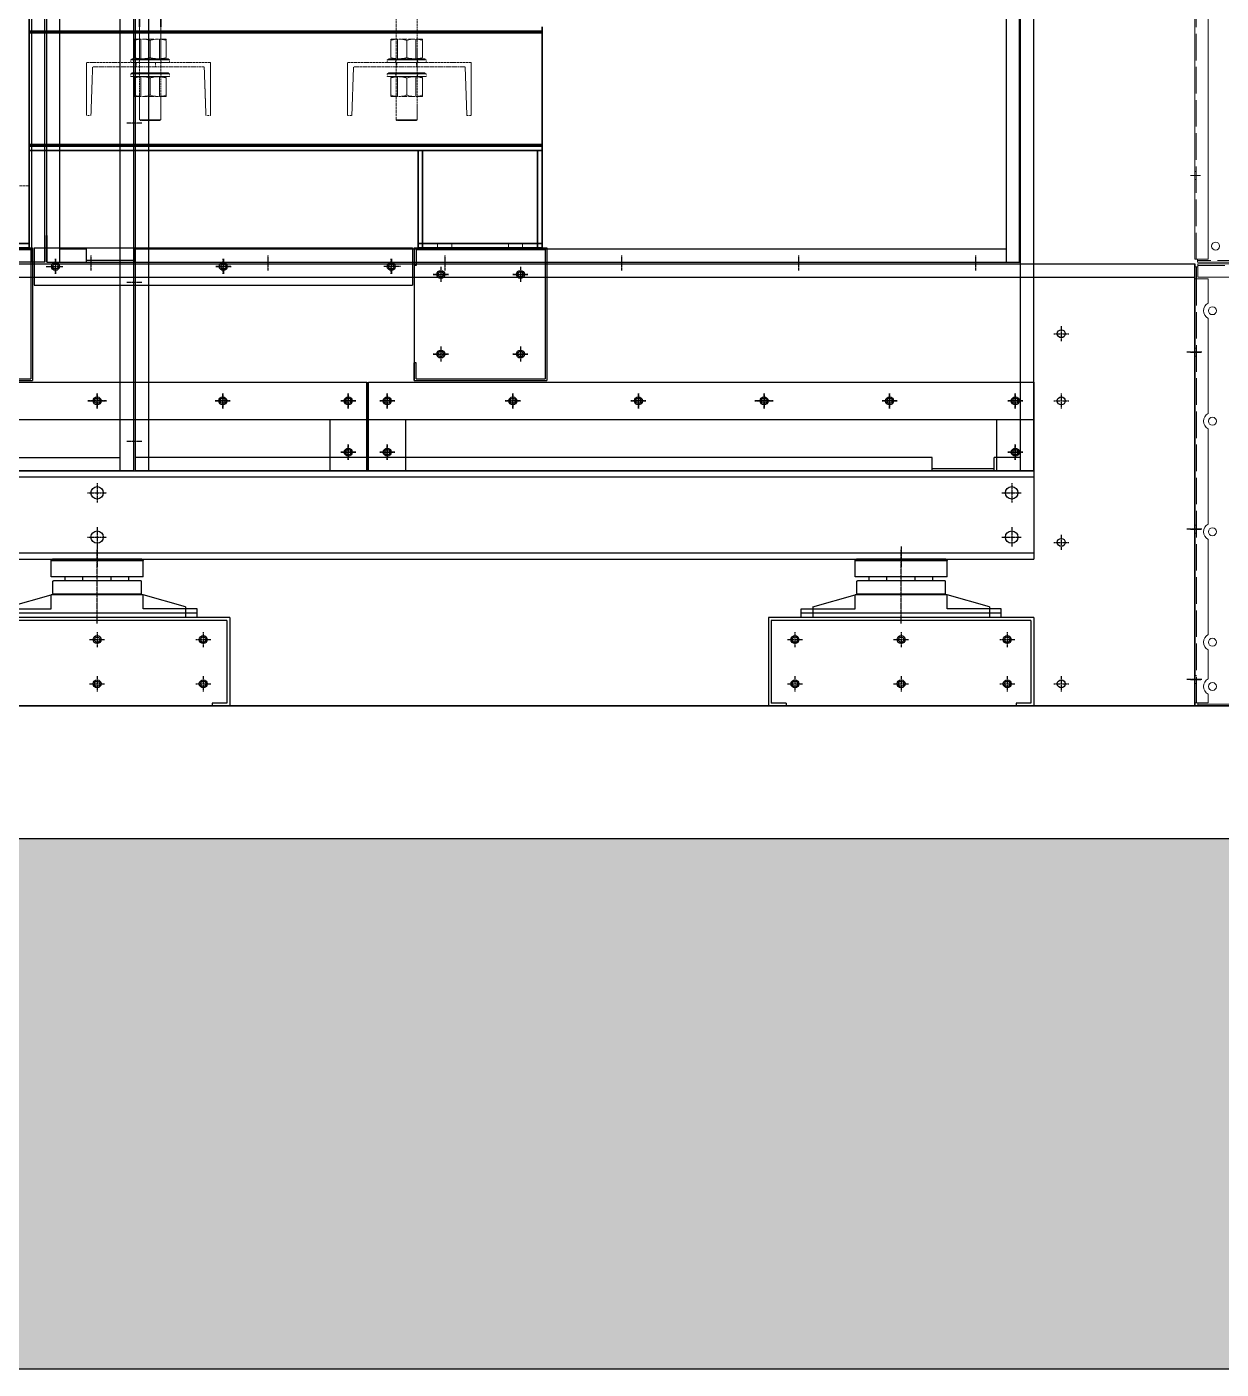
# Model space of a CAD drawing. Header units: millimetres. Extents: x 2913 to 35025, y 2470 to 25178.
# Drawn here: x 15382 to 16732, y 9528 to 11046 of the extents above; entities that cross this region are included whole.
import ezdxf

# ---------------------------------------------------------------- set-up
doc = ezdxf.new("R2010")
doc.units = ezdxf.units.MM
doc.linetypes.add('CENTER', pattern=[2, 1.25, -0.25, 0.25, -0.25])
doc.linetypes.add('DASHED', pattern=[15, 12, -3])
doc.layers.add('center', color=1, linetype='CENTER')
doc.layers.add('냉각탑_찬넬방진', color=1, linetype='Continuous')

# ---------------------------------------------------------------- blocks, each defined once
blk = doc.blocks.new('A$C246C749F')
for p, q in [((0, 150), (0, 0)), ((0, 150), (150, 150)), ((0, 150), (0, 130)), ((2, 148), (148, 148)), ((2, 148), (2, 130)), ((148, 148), (148, 2)), ((150, 150), (150, 0)), ((2, 130), (0, 130)), ((2, 20), (0, 20)), ((0, 0), (0, 20)), ((2, 2), (2, 20)), ((0, 0), (150, 0)), ((2, 2), (148, 2))]:
    blk.add_line(p, q)
for centre in [(30, 120), (120, 120), (30, 30), (120, 30)]:
    blk.add_circle(centre, 3)
at = {"layer": 'center'}
for p, q in [((30, 128.5), (30, 111.5)), ((120, 128.5), (120, 111.5)), ((38.5, 120), (21.5, 120)), ((128.5, 120), (111.5, 120)), ((30, 38.5), (30, 21.5)), ((120, 38.5), (120, 21.5)), ((38.5, 30), (21.5, 30)), ((128.5, 30), (111.5, 30))]:
    blk.add_line(p, q, dxfattribs=at)
blk = doc.blocks.new('A$C637D7238')
at = {"color": 7, "lineweight": 35}
for p, q in [((985, 2530), (985, 10)), ((985, 255), (1565, 255)), ((985, 253.1), (1565, 253.1)), ((985, 126.9), (1565, 126.9)), ((985, 125), (1565, 125)), ((985, 120), (1565, 120))]:
    blk.add_line(p, q, dxfattribs=at)
at = {"color": 7, "lineweight": 35, "ltscale": 0.089889}
for p, q in [((1110, 260), (1110, 313.9)), ((1134, 260), (1134, 313.9))]:
    blk.add_line(p, q, dxfattribs=at)
at = {"color": 7, "linetype": 'DASHED', "lineweight": 13, "ltscale": 0.259422}
blk.add_line((1400, 154.9), (1400, 310.5), dxfattribs=at)
at = {"color": 7, "linetype": 'DASHED', "lineweight": 13, "ltscale": 0.202296}
blk.add_line((1424, 154.9), (1424, 276.2), dxfattribs=at)
at = {"color": 7, "lineweight": 35, "ltscale": 0.008333}
for p, q in [((985, 255), (985, 260)), ((1565, 255), (1565, 260)), ((985, 120), (985, 125)), ((1565, 120), (1565, 125)), ((1430, 120), (1425, 120)), ((1565, 120), (1560, 120)), ((980, 10), (985, 10)), ((985.2, 10), (985.2, 15)), ((1425, 10), (1425, 15)), ((1430, 10), (1425, 10)), ((1565, 10), (1560, 10)), ((1565, 10), (1565, 15))]:
    blk.add_line(p, q, dxfattribs=at)
at = {"color": 7, "linetype": 'DASHED', "lineweight": 13, "ltscale": 0.175247}
for p, q in [((1110, 154.9), (1110, 260)), ((1134, 154.9), (1134, 260))]:
    blk.add_line(p, q, dxfattribs=at)
at = {"color": 7, "linetype": 'DASHED', "lineweight": 13, "ltscale": 0.003201}
for p, q in [((985, 253.1), (985, 255)), ((985, 125), (985, 126.9))]:
    blk.add_line(p, q, dxfattribs=at)
at = {"color": 7, "linetype": 'DASHED', "lineweight": 13}
for p, q in [((985, 255), (1565, 255)), ((985, 253.1), (1565, 253.1)), ((985, 126.9), (1565, 126.9)), ((985, 125), (1565, 125))]:
    blk.add_line(p, q, dxfattribs=at)
at = {"color": 7, "linetype": 'DASHED', "lineweight": 13, "ltscale": 0.210264}
for p, q in [((985, 253.1), (985, 126.9)), ((1183.1, 214.8), (1056.9, 214.8)), ((1478.1, 214.8), (1351.9, 214.8))]:
    blk.add_line(p, q, dxfattribs=at)
at = {"color": 7, "linetype": 'DASHED', "lineweight": 13, "ltscale": 0.012392}
for p, q in [((1111.4, 246.1), (1104, 246.1)), ((1140, 246.1), (1132.6, 246.1)), ((1401.4, 246.1), (1394, 246.1)), ((1430, 246.1), (1422.6, 246.1)), ((1111.4, 223.8), (1104, 223.8)), ((1140, 223.8), (1132.6, 223.8)), ((1401.4, 223.8), (1394, 223.8)), ((1430, 223.8), (1422.6, 223.8)), ((1111.4, 203.6), (1104, 203.6)), ((1140, 203.6), (1132.6, 203.6)), ((1401.4, 203.6), (1394, 203.6)), ((1430, 203.6), (1422.6, 203.6)), ((1111.4, 181.3), (1104, 181.3)), ((1140, 181.3), (1132.6, 181.3)), ((1401.4, 181.3), (1394, 181.3)), ((1430, 181.3), (1422.6, 181.3))]:
    blk.add_line(p, q, dxfattribs=at)
at = {"color": 7, "linetype": 'DASHED', "lineweight": 13, "ltscale": 0.002592}
for p, q in [((1104, 246.1), (1104, 244.6)), ((1140, 246.1), (1140, 244.6)), ((1394, 246.1), (1394, 244.6)), ((1430, 246.1), (1430, 244.6)), ((1104, 223.8), (1104, 225.4)), ((1140, 223.8), (1140, 225.4)), ((1394, 223.8), (1394, 225.4)), ((1430, 223.8), (1430, 225.4)), ((1104, 203.6), (1104, 202)), ((1140, 203.6), (1140, 202)), ((1394, 203.6), (1394, 202)), ((1430, 203.6), (1430, 202)), ((1104, 181.3), (1104, 182.9)), ((1140, 181.3), (1140, 182.9)), ((1394, 181.3), (1394, 182.9)), ((1430, 181.3), (1430, 182.9))]:
    blk.add_line(p, q, dxfattribs=at)
at = {"color": 7, "linetype": 'DASHED', "lineweight": 13, "ltscale": 0.031982}
for p, q in [((1104, 225.4), (1104, 244.6)), ((1122, 225.4), (1122, 244.6)), ((1122, 225.4), (1122, 244.6)), ((1140, 225.4), (1140, 244.6)), ((1394, 225.4), (1394, 244.6)), ((1412, 225.4), (1412, 244.6)), ((1412, 225.4), (1412, 244.6)), ((1430, 225.4), (1430, 244.6)), ((1104, 182.9), (1104, 202)), ((1122, 182.9), (1122, 202)), ((1122, 182.9), (1122, 202)), ((1140, 182.9), (1140, 202)), ((1394, 182.9), (1394, 202)), ((1412, 182.9), (1412, 202)), ((1412, 182.9), (1412, 202)), ((1430, 182.9), (1430, 202))]:
    blk.add_line(p, q, dxfattribs=at)
at = {"color": 7, "linetype": 'DASHED', "lineweight": 13, "ltscale": 0.005216}
for p, q in [((1111.4, 246.1), (1114.6, 246.1)), ((1129.4, 246.1), (1132.6, 246.1)), ((1401.4, 246.1), (1404.6, 246.1)), ((1419.4, 246.1), (1422.6, 246.1)), ((1111.4, 223.8), (1114.6, 223.8)), ((1129.4, 223.8), (1132.6, 223.8)), ((1401.4, 223.8), (1404.6, 223.8)), ((1419.4, 223.8), (1422.6, 223.8)), ((1111.4, 203.6), (1114.6, 203.6)), ((1129.4, 203.6), (1132.6, 203.6)), ((1401.4, 203.6), (1404.6, 203.6)), ((1419.4, 203.6), (1422.6, 203.6)), ((1111.4, 181.3), (1114.6, 181.3)), ((1129.4, 181.3), (1132.6, 181.3)), ((1401.4, 181.3), (1404.6, 181.3)), ((1419.4, 181.3), (1422.6, 181.3))]:
    blk.add_line(p, q, dxfattribs=at)
at = {"color": 7, "linetype": 'DASHED', "lineweight": 13, "ltscale": 0.037167}
for p, q in [((1111.6, 223.8), (1111.6, 246.1)), ((1132.4, 223.8), (1132.4, 246.1)), ((1401.6, 223.8), (1401.6, 246.1)), ((1422.4, 223.8), (1422.4, 246.1))]:
    blk.add_line(p, q, dxfattribs=at)
at = {"color": 7, "linetype": 'DASHED', "lineweight": 13, "ltscale": 0.024784}
for p, q in [((1129.4, 246.1), (1114.6, 246.1)), ((1419.4, 246.1), (1404.6, 246.1)), ((1129.4, 223.8), (1114.6, 223.8)), ((1419.4, 223.8), (1404.6, 223.8)), ((1129.4, 203.6), (1114.6, 203.6)), ((1419.4, 203.6), (1404.6, 203.6)), ((1129.4, 181.3), (1114.6, 181.3)), ((1419.4, 181.3), (1404.6, 181.3))]:
    blk.add_line(p, q, dxfattribs=at)
at = {"color": 7, "lineweight": 35, "ltscale": 0.003201}
for p, q in [((1565, 253.1), (1565, 255)), ((1565, 125), (1565, 126.9))]:
    blk.add_line(p, q, dxfattribs=at)
at = {"color": 7, "lineweight": 35, "ltscale": 0.210264}
blk.add_line((1565, 253.1), (1565, 126.9), dxfattribs=at)
at = {"color": 7, "linetype": 'DASHED', "lineweight": 13, "ltscale": 0.1}
for p, q in [((1050, 219.8), (1050, 159.8)), ((1190, 159.8), (1190, 219.8)), ((1345, 219.8), (1345, 159.8)), ((1485, 159.8), (1485, 219.8))]:
    blk.add_line(p, q, dxfattribs=at)
at = {"color": 7, "linetype": 'DASHED', "lineweight": 13, "ltscale": 0.233333}
for p, q in [((1190, 219.8), (1050, 219.8)), ((1485, 219.8), (1345, 219.8)), ((845, 80), (985, 80))]:
    blk.add_line(p, q, dxfattribs=at)
at = {"color": 7, "linetype": 'DASHED', "lineweight": 13, "ltscale": 0.091723}
for p, q in [((1055, 159.8), (1056.9, 214.8)), ((1185, 159.8), (1183.1, 214.8)), ((1350, 159.8), (1351.9, 214.8)), ((1480, 159.8), (1478.1, 214.8))]:
    blk.add_line(p, q, dxfattribs=at)
at = {"color": 7, "linetype": 'DASHED', "lineweight": 13, "ltscale": 0.003151}
for p, q in [((1101.5, 223.8), (1100, 222.7)), ((1142.5, 223.8), (1144, 222.7)), ((1391.5, 223.8), (1390, 222.7)), ((1432.5, 223.8), (1434, 222.7)), ((1101.5, 207.8), (1100, 206.7)), ((1142.5, 207.8), (1144, 206.7)), ((1391.5, 207.8), (1390, 206.7)), ((1432.5, 207.8), (1434, 206.7))]:
    blk.add_line(p, q, dxfattribs=at)
at = {"color": 7, "linetype": 'DASHED', "lineweight": 13, "ltscale": 0.036667}
for p, q in [((1122, 222.7), (1100, 222.7)), ((1122, 219.8), (1100, 219.8)), ((1144, 222.7), (1122, 222.7)), ((1144, 219.8), (1122, 219.8)), ((1412, 222.7), (1390, 222.7)), ((1412, 219.8), (1390, 219.8)), ((1434, 222.7), (1412, 222.7)), ((1434, 219.8), (1412, 219.8)), ((1122, 206.7), (1100, 206.7)), ((1122, 203.8), (1100, 203.8)), ((1144, 206.7), (1122, 206.7)), ((1144, 203.8), (1122, 203.8)), ((1412, 206.7), (1390, 206.7)), ((1412, 203.8), (1390, 203.8)), ((1434, 206.7), (1412, 206.7)), ((1434, 203.8), (1412, 203.8))]:
    blk.add_line(p, q, dxfattribs=at)
at = {"color": 7, "linetype": 'DASHED', "lineweight": 13, "ltscale": 0.004748}
for p, q in [((1100, 219.8), (1100, 222.7)), ((1144, 219.8), (1144, 222.7)), ((1390, 219.8), (1390, 222.7)), ((1434, 219.8), (1434, 222.7)), ((1100, 203.8), (1100, 206.7)), ((1144, 203.8), (1144, 206.7)), ((1390, 203.8), (1390, 206.7)), ((1434, 203.8), (1434, 206.7))]:
    blk.add_line(p, q, dxfattribs=at)
at = {"color": 7, "linetype": 'DASHED', "lineweight": 13, "ltscale": 0.034167}
for p, q in [((1122, 223.8), (1101.5, 223.8)), ((1142.5, 223.8), (1122, 223.8)), ((1412, 223.8), (1391.5, 223.8)), ((1432.5, 223.8), (1412, 223.8)), ((1122, 207.8), (1101.5, 207.8)), ((1142.5, 207.8), (1122, 207.8)), ((1412, 207.8), (1391.5, 207.8)), ((1432.5, 207.8), (1412, 207.8))]:
    blk.add_line(p, q, dxfattribs=at)
at = {"color": 7, "linetype": 'DASHED', "lineweight": 13, "ltscale": 0.008333}
for p, q in [((1106, 219.8), (1106, 214.8)), ((1106, 219.8), (1106, 214.8)), ((1128, 219.8), (1128, 214.8)), ((1128, 219.8), (1128, 214.8)), ((1401, 219.8), (1401, 214.8)), ((1401, 219.8), (1401, 214.8)), ((1423, 219.8), (1423, 214.8)), ((1423, 219.8), (1423, 214.8)), ((1050, 159.8), (1055, 159.8)), ((1190, 159.8), (1185, 159.8)), ((1345, 159.8), (1350, 159.8)), ((1485, 159.8), (1480, 159.8)), ((985, 10), (980, 10)), ((1447, 10), (1447, 15)), ((1447, 15), (1447, 10)), ((1463, 10), (1463, 15)), ((1463, 15), (1463, 10)), ((1527, 10), (1527, 15)), ((1527, 15), (1527, 10)), ((1543, 10), (1543, 15)), ((1543, 15), (1543, 10))]:
    blk.add_line(p, q, dxfattribs=at)
at = {"color": 7, "linetype": 'DASHED', "lineweight": 13, "ltscale": 0.006667}
for p, q in [((1109.5, 219.8), (1109.5, 223.8)), ((1134.5, 219.8), (1134.5, 223.8)), ((1399.5, 219.8), (1399.5, 223.8)), ((1424.5, 219.8), (1424.5, 223.8)), ((1109.5, 203.8), (1109.5, 207.8)), ((1134.5, 203.8), (1134.5, 207.8)), ((1399.5, 203.8), (1399.5, 207.8)), ((1424.5, 203.8), (1424.5, 207.8))]:
    blk.add_line(p, q, dxfattribs=at)
at = {"color": 7, "linetype": 'DASHED', "lineweight": 13, "ltscale": 0.037166}
for p, q in [((1111.6, 181.3), (1111.6, 203.6)), ((1132.4, 181.3), (1132.4, 203.6)), ((1401.6, 181.3), (1401.6, 203.6)), ((1422.4, 181.3), (1422.4, 203.6))]:
    blk.add_line(p, q, dxfattribs=at)
at = {"color": 7, "linetype": 'DASHED', "lineweight": 13, "ltscale": 0.037552}
for p, q in [((1132.5, 154.9), (1110, 154.9)), ((1134, 154.9), (1111.5, 154.9)), ((1424, 154.9), (1401.5, 154.9))]:
    blk.add_line(p, q, dxfattribs=at)
at = {"color": 7, "linetype": 'DASHED', "lineweight": 13, "ltscale": 0.002357}
for p, q in [((1111, 153.9), (1110, 154.9)), ((1133, 153.9), (1134, 154.9)), ((1401, 153.9), (1400, 154.9)), ((1423, 153.9), (1424, 154.9))]:
    blk.add_line(p, q, dxfattribs=at)
at = {"color": 7, "linetype": 'DASHED', "lineweight": 13, "ltscale": 0.002244}
for p, q in [((1112.3, 153.9), (1111, 153.9)), ((1402.3, 153.9), (1401, 153.9))]:
    blk.add_line(p, q, dxfattribs=at)
at = {"color": 7, "linetype": 'DASHED', "lineweight": 13, "ltscale": 0.034422}
for p, q in [((1133, 153.9), (1112.3, 153.9)), ((1423, 153.9), (1402.3, 153.9))]:
    blk.add_line(p, q, dxfattribs=at)
at = {"color": 7, "linetype": 'DASHED', "lineweight": 13, "ltscale": 0.037551}
blk.add_line((1422.5, 154.9), (1400, 154.9), dxfattribs=at)
at = {"color": 7, "lineweight": 35, "ltscale": 0.183333}
for p, q in [((1425, 120), (1425, 10)), ((1430, 120), (1430, 10)), ((1560, 120), (1560, 10)), ((1565, 120), (1565, 10))]:
    blk.add_line(p, q, dxfattribs=at)
at = {"color": 7, "linetype": 'DASHED', "lineweight": 13, "ltscale": 0.216667}
for p, q in [((1560, 120), (1430, 120)), ((1560, 10), (1430, 10))]:
    blk.add_line(p, q, dxfattribs=at)
at = {"color": 7, "linetype": 'DASHED', "lineweight": 13, "ltscale": 0.116667}
blk.add_line((985, 10), (985, 80), dxfattribs=at)
at = {"color": 7, "lineweight": 35, "ltscale": 0.233333}
for p, q in [((985.2, 15), (845.2, 15)), ((845.2, 10), (985.2, 10)), ((1565, 15), (1425, 15)), ((1565, 10), (1425, 10))]:
    blk.add_line(p, q, dxfattribs=at)
at = {"color": 7, "linetype": 'DASHED', "lineweight": 13}
for points in [[(1111.4, 246.1), (1109.9, 246), (1108.3, 245.7), (1106.6, 245.3), (1104.8, 244.8), (1104, 244.6)], [(1111.4, 246.1), (1109.9, 246), (1108.3, 245.7), (1106.6, 245.3), (1104.8, 244.8), (1104, 244.6)], [(1114.6, 246.1), (1116.1, 246), (1117.7, 245.7), (1119.4, 245.3), (1121.2, 244.8), (1122, 244.6)], [(1114.6, 246.1), (1116.1, 246), (1117.7, 245.7), (1119.4, 245.3), (1121.2, 244.8), (1122, 244.6)], [(1129.4, 246.1), (1127.9, 246), (1126.3, 245.7), (1124.6, 245.3), (1122.8, 244.8), (1122, 244.6)], [(1129.4, 246.1), (1127.9, 246), (1126.3, 245.7), (1124.6, 245.3), (1122.8, 244.8), (1122, 244.6)], [(1132.6, 246.1), (1134.1, 246), (1135.7, 245.7), (1137.4, 245.3), (1139.2, 244.8), (1140, 244.6)], [(1132.6, 246.1), (1134.1, 246), (1135.7, 245.7), (1137.4, 245.3), (1139.2, 244.8), (1140, 244.6)], [(1401.4, 246.1), (1399.9, 246), (1398.3, 245.7), (1396.6, 245.3), (1394.8, 244.8), (1394, 244.6)], [(1401.4, 246.1), (1399.9, 246), (1398.3, 245.7), (1396.6, 245.3), (1394.8, 244.8), (1394, 244.6)], [(1404.6, 246.1), (1406.1, 246), (1407.7, 245.7), (1409.4, 245.3), (1411.2, 244.8), (1412, 244.6)], [(1404.6, 246.1), (1406.1, 246), (1407.7, 245.7), (1409.4, 245.3), (1411.2, 244.8), (1412, 244.6)], [(1419.4, 246.1), (1417.9, 246), (1416.3, 245.7), (1414.6, 245.3), (1412.8, 244.8), (1412, 244.6)], [(1419.4, 246.1), (1417.9, 246), (1416.3, 245.7), (1414.6, 245.3), (1412.8, 244.8), (1412, 244.6)], [(1422.6, 246.1), (1424.1, 246), (1425.7, 245.7), (1427.4, 245.3), (1429.2, 244.8), (1430, 244.6)], [(1422.6, 246.1), (1424.1, 246), (1425.7, 245.7), (1427.4, 245.3), (1429.2, 244.8), (1430, 244.6)], [(1111.4, 223.8), (1109.9, 224), (1108.3, 224.2), (1106.6, 224.6), (1104.8, 225.1), (1104, 225.4)], [(1111.4, 223.8), (1109.9, 224), (1108.3, 224.2), (1106.6, 224.6), (1104.8, 225.1), (1104, 225.4)], [(1114.6, 223.8), (1116.1, 224), (1117.7, 224.2), (1119.4, 224.6), (1121.2, 225.1), (1122, 225.4)], [(1114.6, 223.8), (1116.1, 224), (1117.7, 224.2), (1119.4, 224.6), (1121.2, 225.1), (1122, 225.4)], [(1129.4, 223.8), (1127.9, 224), (1126.3, 224.2), (1124.6, 224.6), (1122.8, 225.1), (1122, 225.4)], [(1129.4, 223.8), (1127.9, 224), (1126.3, 224.2), (1124.6, 224.6), (1122.8, 225.1), (1122, 225.4)], [(1132.6, 223.8), (1134.1, 224), (1135.7, 224.2), (1137.4, 224.6), (1139.2, 225.1), (1140, 225.4)], [(1132.6, 223.8), (1134.1, 224), (1135.7, 224.2), (1137.4, 224.6), (1139.2, 225.1), (1140, 225.4)], [(1401.4, 223.8), (1399.9, 224), (1398.3, 224.2), (1396.6, 224.6), (1394.8, 225.1), (1394, 225.4)], [(1401.4, 223.8), (1399.9, 224), (1398.3, 224.2), (1396.6, 224.6), (1394.8, 225.1), (1394, 225.4)], [(1404.6, 223.8), (1406.1, 224), (1407.7, 224.2), (1409.4, 224.6), (1411.2, 225.1), (1412, 225.4)], [(1404.6, 223.8), (1406.1, 224), (1407.7, 224.2), (1409.4, 224.6), (1411.2, 225.1), (1412, 225.4)], [(1419.4, 223.8), (1417.9, 224), (1416.3, 224.2), (1414.6, 224.6), (1412.8, 225.1), (1412, 225.4)], [(1419.4, 223.8), (1417.9, 224), (1416.3, 224.2), (1414.6, 224.6), (1412.8, 225.1), (1412, 225.4)], [(1422.6, 223.8), (1424.1, 224), (1425.7, 224.2), (1427.4, 224.6), (1429.2, 225.1), (1430, 225.4)], [(1422.6, 223.8), (1424.1, 224), (1425.7, 224.2), (1427.4, 224.6), (1429.2, 225.1), (1430, 225.4)], [(1111.4, 203.6), (1109.9, 203.5), (1108.3, 203.2), (1106.6, 202.8), (1104.8, 202.3), (1104, 202)], [(1111.4, 203.6), (1109.9, 203.5), (1108.3, 203.2), (1106.6, 202.8), (1104.8, 202.3), (1104, 202)], [(1114.6, 203.6), (1116.1, 203.5), (1117.7, 203.2), (1119.4, 202.8), (1121.2, 202.3), (1122, 202)], [(1114.6, 203.6), (1116.1, 203.5), (1117.7, 203.2), (1119.4, 202.8), (1121.2, 202.3), (1122, 202)], [(1129.4, 203.6), (1127.9, 203.5), (1126.3, 203.2), (1124.6, 202.8), (1122.8, 202.3), (1122, 202)], [(1129.4, 203.6), (1127.9, 203.5), (1126.3, 203.2), (1124.6, 202.8), (1122.8, 202.3), (1122, 202)], [(1132.6, 203.6), (1134.1, 203.5), (1135.7, 203.2), (1137.4, 202.8), (1139.2, 202.3), (1140, 202)], [(1132.6, 203.6), (1134.1, 203.5), (1135.7, 203.2), (1137.4, 202.8), (1139.2, 202.3), (1140, 202)], [(1401.4, 203.6), (1399.9, 203.5), (1398.3, 203.2), (1396.6, 202.8), (1394.8, 202.3), (1394, 202)], [(1401.4, 203.6), (1399.9, 203.5), (1398.3, 203.2), (1396.6, 202.8), (1394.8, 202.3), (1394, 202)], [(1404.6, 203.6), (1406.1, 203.5), (1407.7, 203.2), (1409.4, 202.8), (1411.2, 202.3), (1412, 202)], [(1404.6, 203.6), (1406.1, 203.5), (1407.7, 203.2), (1409.4, 202.8), (1411.2, 202.3), (1412, 202)], [(1419.4, 203.6), (1417.9, 203.5), (1416.3, 203.2), (1414.6, 202.8), (1412.8, 202.3), (1412, 202)], [(1419.4, 203.6), (1417.9, 203.5), (1416.3, 203.2), (1414.6, 202.8), (1412.8, 202.3), (1412, 202)], [(1422.6, 203.6), (1424.1, 203.5), (1425.7, 203.2), (1427.4, 202.8), (1429.2, 202.3), (1430, 202)], [(1422.6, 203.6), (1424.1, 203.5), (1425.7, 203.2), (1427.4, 202.8), (1429.2, 202.3), (1430, 202)], [(1111.4, 181.3), (1109.9, 181.5), (1108.3, 181.7), (1106.6, 182.1), (1104.8, 182.6), (1104, 182.9)], [(1111.4, 181.3), (1109.9, 181.5), (1108.3, 181.7), (1106.6, 182.1), (1104.8, 182.6), (1104, 182.9)], [(1114.6, 181.3), (1116.1, 181.5), (1117.7, 181.7), (1119.4, 182.1), (1121.2, 182.6), (1122, 182.9)], [(1114.6, 181.3), (1116.1, 181.5), (1117.7, 181.7), (1119.4, 182.1), (1121.2, 182.6), (1122, 182.9)], [(1129.4, 181.3), (1127.9, 181.5), (1126.3, 181.7), (1124.6, 182.1), (1122.8, 182.6), (1122, 182.9)], [(1129.4, 181.3), (1127.9, 181.5), (1126.3, 181.7), (1124.6, 182.1), (1122.8, 182.6), (1122, 182.9)], [(1132.6, 181.3), (1134.1, 181.5), (1135.7, 181.7), (1137.4, 182.1), (1139.2, 182.6), (1140, 182.9)], [(1132.6, 181.3), (1134.1, 181.5), (1135.7, 181.7), (1137.4, 182.1), (1139.2, 182.6), (1140, 182.9)], [(1401.4, 181.3), (1399.9, 181.5), (1398.3, 181.7), (1396.6, 182.1), (1394.8, 182.6), (1394, 182.9)], [(1401.4, 181.3), (1399.9, 181.5), (1398.3, 181.7), (1396.6, 182.1), (1394.8, 182.6), (1394, 182.9)], [(1404.6, 181.3), (1406.1, 181.5), (1407.7, 181.7), (1409.4, 182.1), (1411.2, 182.6), (1412, 182.9)], [(1404.6, 181.3), (1406.1, 181.5), (1407.7, 181.7), (1409.4, 182.1), (1411.2, 182.6), (1412, 182.9)], [(1419.4, 181.3), (1417.9, 181.5), (1416.3, 181.7), (1414.6, 182.1), (1412.8, 182.6), (1412, 182.9)], [(1419.4, 181.3), (1417.9, 181.5), (1416.3, 181.7), (1414.6, 182.1), (1412.8, 182.6), (1412, 182.9)], [(1422.6, 181.3), (1424.1, 181.5), (1425.7, 181.7), (1427.4, 182.1), (1429.2, 182.6), (1430, 182.9)], [(1422.6, 181.3), (1424.1, 181.5), (1425.7, 181.7), (1427.4, 182.1), (1429.2, 182.6), (1430, 182.9)]]:
    blk.add_lwpolyline(points, dxfattribs=at)
blk = doc.blocks.new('A$C66D76F0F')
at = {"color": 7, "lineweight": 13, "ltscale": 2.5}
for p, q in [((5, 2857.9), (5, 8.1)), ((20, 8.1), (20, 2758)), ((5, 8.1), (8.1, 8.1)), ((8.1, 8.1), (20, 8.1)), ((8.1, 6.6), (8.1, 8.1)), ((8.1, 5), (8.1, 6.6)), ((21.6, 6.6), (8.1, 6.6)), ((8.1, 5), (21.6, 5)), ((21.6, 5), (98.3, 5))]:
    blk.add_line(p, q, dxfattribs=at)
at = {"color": 7, "linetype": 'DASHED', "lineweight": 13, "ltscale": 2.5}
for p, q in [((6.6, 8.1), (6.6, 2857.9)), ((5, 107.5), (6.6, 107.5)), ((5, 98.5), (6.6, 98.5)), ((98.3, 6.6), (21.6, 6.6))]:
    blk.add_line(p, q, dxfattribs=at)
at = {"color": 7, "lineweight": 5}
blk.add_line((0, 103), (11.6, 103), dxfattribs=at)
at = {"color": 7, "lineweight": 13}
blk.add_circle((28.5, 23), 4.5, dxfattribs=at)
blk = doc.blocks.new('A$C7585302F')
for p, q in [((1085, 9.5), (1085, 2715.5)), ((1100, 9.5), (1100, 2715.5)), ((1100, 9.5), (1100, 2715.5)), ((1100, 39.5), (1100, 9.5)), ((1085, 24.5), (1055, 24.5)), ((1100, 9.5), (0, 9.5))]:
    blk.add_line(p, q)
blk = doc.blocks.new('A$C30E44EA2')
for p, q in [((0, 9.5), (0, 2715.5)), ((0, 9.5), (0, 2715.5)), ((15, 9.5), (15, 2715.5)), ((1085, 9.5), (1085, 2715.5)), ((1100, 9.5), (1100, 2715.5)), ((1100, 9.5), (1100, 2715.5)), ((0, 39.5), (0, 9.5)), ((15, 24.5), (45, 24.5)), ((45, 9.5), (45, 24.5)), ((99, 24.5), (1085, 24.5)), ((99, 9.5), (99, 24.5)), ((0, 9.5), (1100, 9.5)), ((45, 11.5), (99, 11.5))]:
    blk.add_line(p, q)
at = {"layer": 'center'}
for p, q in [((50, 17), (50, 0)), ((250, 17), (250, 0)), ((450, 17), (450, 0)), ((650, 17), (650, 0)), ((850, 17), (850, 0)), ((1050, 17), (1050, 0))]:
    blk.add_line(p, q, dxfattribs=at)
blk = doc.blocks.new('A$C00E132E5')
for p, q in [((61, 52.6), (61, 71.1)), ((61, 70.6), (165, 70.6)), ((62.5, 72.6), (163.5, 72.6)), ((165, 52.6), (165, 71.1)), ((61, 52.6), (165, 52.6)), ((63, 33.6), (63, 47.6)), ((63.5, 48.1), (162.5, 48.1)), ((77, 48.1), (77, 52.6)), ((97, 48.1), (97, 52.6)), ((129, 48.1), (129, 52.6)), ((149, 48.1), (149, 52.6)), ((163, 33.6), (163, 47.6)), ((13, 18.6), (61, 32.1)), ((61, 32.1), (165, 32.1)), ((61, 16.6), (61, 32.1)), ((63.5, 33.1), (162.5, 33.1)), ((77, 32.1), (77, 33.1)), ((97, 32.1), (97, 33.1)), ((129, 32.1), (129, 33.1)), ((149, 32.1), (149, 33.1)), ((165, 16.6), (165, 32.1)), ((213, 18.6), (165, 32.1)), ((0, 16.6), (61, 16.6)), ((0, 6.6), (0, 16.6)), ((13, 18.6), (13, 6.6)), ((226, 16.6), (165, 16.6)), ((213, 18.6), (213, 6.6)), ((226, 6.6), (226, 16.6)), ((0, 11.6), (226, 11.6)), ((0, 6.6), (226, 6.6))]:
    blk.add_line(p, q)
for centre, radius, start, end in [((62.5, 71.1), 1.5, 90, 180), ((163.5, 71.1), 1.5, 0, 90), ((63.5, 47.6), 0.5, 90, 180), ((162.5, 47.6), 0.5, 0, 90), ((63.5, 33.6), 0.5, 180, 270), ((162.5, 33.6), 0.5, 270, 0)]:
    blk.add_arc(centre, radius, start, end)
at = {"layer": 'center'}
blk.add_line((113, 0), (113, 83.7), dxfattribs=at)
blk = doc.blocks.new('A$C6D98368F')
for p, q in [((0, 266), (2118, 266)), ((0, 266), (0, 166)), ((0, 266), (0, 166)), ((0, 259), (2118, 259)), ((0, 259), (2118, 259)), ((2118, 266), (2118, 166)), ((2118, 266), (2118, 166)), ((0, 173), (2118, 173)), ((0, 173), (2118, 173)), ((0, 166), (2118, 166)), ((0, 166), (2118, 166)), ((0, 100), (0, 0)), ((300, 100), (0, 100)), ((3.2, 96.8), (3.2, 3.2)), ((296.8, 96.8), (3.2, 96.8)), ((296.8, 96.8), (296.8, 3.2)), ((300, 100), (300, 0)), ((909, 100), (909, 0)), ((1209, 100), (909, 100)), ((912.2, 96.8), (912.2, 3.2)), ((1205.8, 96.8), (912.2, 96.8)), ((1205.8, 96.8), (1205.8, 3.2)), ((1209, 100), (1209, 0)), ((1818, 100), (1818, 0)), ((2118, 100), (1818, 100)), ((1821.2, 96.8), (1821.2, 3.2)), ((2114.8, 96.8), (1821.2, 96.8)), ((2114.8, 96.8), (2114.8, 3.2)), ((2118, 100), (2118, 0)), ((20, 3.2), (3.2, 3.2)), ((20, 3.2), (20, 0)), ((280, 3.2), (280, 0)), ((296.8, 3.2), (280, 3.2)), ((929, 3.2), (912.2, 3.2)), ((929, 3.2), (929, 0)), ((1189, 3.2), (1189, 0)), ((1205.8, 3.2), (1189, 3.2)), ((1838, 3.2), (1821.2, 3.2)), ((1838, 3.2), (1838, 0)), ((2098, 3.2), (2098, 0)), ((2114.8, 3.2), (2098, 3.2)), ((20, 0), (0, 0)), ((300, 0), (0, 0)), ((300, 0), (280, 0)), ((929, 0), (909, 0)), ((1209, 0), (909, 0)), ((1209, 0), (1189, 0)), ((1838, 0), (1818, 0)), ((2118, 0), (1818, 0)), ((2118, 0), (2098, 0))]:
    blk.add_line(p, q)
for centre, radius in [((25, 241), 7), ((25, 241), 7), ((25, 241), 7), ((1059, 241), 7), ((1059, 241), 7), ((1059, 241), 7), ((2093, 241), 7), ((2093, 241), 7), ((2093, 241), 7), ((25, 191), 7), ((25, 191), 7), ((1059, 191), 7), ((1059, 191), 7), ((2093, 191), 7), ((2093, 191), 7), ((30, 75), 3), ((150, 75), 3), ((270, 75), 3), ((939, 75), 3), ((1059, 75), 3), ((1179, 75), 3), ((1848, 75), 3), ((1968, 75), 3), ((2088, 75), 3), ((30, 25), 3), ((150, 25), 3), ((270, 25), 3), ((939, 25), 3), ((1059, 25), 3), ((1179, 25), 3), ((1848, 25), 3), ((1968, 25), 3), ((2088, 25), 3)]:
    blk.add_circle(centre, radius)
at = {"layer": 'center'}
for p, q in [((25, 252), (25, 230)), ((1059, 252), (1059, 230)), ((2093, 252), (2093, 230)), ((36, 241), (14, 241)), ((1048, 241), (1070, 241)), ((2082, 241), (2104, 241)), ((25, 202), (25, 180)), ((1059, 202), (1059, 180)), ((2093, 202), (2093, 180)), ((36, 191), (14, 191)), ((1048, 191), (1070, 191)), ((2082, 191), (2104, 191)), ((150, 180.2), (150, 157.5)), ((1059, 180.2), (1059, 157.5)), ((1968, 180.2), (1968, 157.5)), ((30, 83.5), (30, 66.5)), ((150, 83.5), (150, 66.5)), ((270, 83.5), (270, 66.5)), ((939, 83.5), (939, 66.5)), ((1059, 83.5), (1059, 66.5)), ((1179, 83.5), (1179, 66.5)), ((1848, 83.5), (1848, 66.5)), ((1968, 83.5), (1968, 66.5)), ((2088, 83.5), (2088, 66.5)), ((21.5, 75), (38.5, 75)), ((141.5, 75), (158.5, 75)), ((261.5, 75), (278.5, 75)), ((930.5, 75), (947.5, 75)), ((1050.5, 75), (1067.5, 75)), ((1170.5, 75), (1187.5, 75)), ((1839.5, 75), (1856.5, 75)), ((1959.5, 75), (1976.5, 75)), ((2079.5, 75), (2096.5, 75)), ((30, 33.5), (30, 16.5)), ((150, 33.5), (150, 16.5)), ((270, 33.5), (270, 16.5)), ((939, 33.5), (939, 16.5)), ((1059, 33.5), (1059, 16.5)), ((1179, 33.5), (1179, 16.5)), ((1848, 33.5), (1848, 16.5)), ((1968, 33.5), (1968, 16.5)), ((2088, 33.5), (2088, 16.5)), ((21.5, 25), (38.5, 25)), ((141.5, 25), (158.5, 25)), ((261.5, 25), (278.5, 25)), ((930.5, 25), (947.5, 25)), ((1050.5, 25), (1067.5, 25)), ((1170.5, 25), (1187.5, 25)), ((1839.5, 25), (1856.5, 25)), ((1959.5, 25), (1976.5, 25)), ((2079.5, 25), (2096.5, 25))]:
    blk.add_line(p, q, dxfattribs=at)
at = {"xscale": -1}
for p in [(263, 93.4), (1172, 93.4), (2081, 93.4)]:
    blk.add_blockref('A$C00E132E5', p, dxfattribs=at)
blk = doc.blocks.new('A$C2DCE4B7C')
for p, q in [((0, 0), (0, 100)), ((0, 0), (0, 100)), ((0, 100), (752, 100)), ((752, 100), (752, 0)), ((752, 0), (752, 100)), ((0, 0), (0, 58)), ((0, 58), (752, 58)), ((42, 0), (42, 58)), ((710, 58), (710, 0)), ((0, 0), (42, 0)), ((710, 0), (752, 0))]:
    blk.add_line(p, q)
for centre in [(21, 79), (163, 79), (305, 79), (447, 79), (589, 79), (731, 79), (731, 79), (21, 21), (731, 21)]:
    blk.add_circle(centre, 3)
at = {"layer": 'center'}
for p, q in [((29.5, 79), (12.5, 79)), ((12.5, 79), (29.5, 79)), ((21, 87.5), (21, 70.5)), ((21, 70.5), (21, 87.5)), ((154.5, 79), (171.5, 79)), ((171.5, 79), (154.5, 79)), ((163, 70.5), (163, 87.5)), ((163, 87.5), (163, 70.5)), ((296.5, 79), (313.5, 79)), ((313.5, 79), (296.5, 79)), ((305, 70.5), (305, 87.5)), ((305, 87.5), (305, 70.5)), ((436.5, 79), (453.5, 79)), ((453.5, 79), (436.5, 79)), ((447, 70.5), (447, 87.5)), ((447, 87.5), (447, 70.5)), ((580.5, 79), (597.5, 79)), ((597.5, 79), (580.5, 79)), ((589, 70.5), (589, 87.5)), ((589, 87.5), (589, 70.5)), ((722.5, 79), (739.5, 79)), ((722.5, 79), (739.5, 79)), ((739.5, 79), (722.5, 79)), ((739.5, 79), (722.5, 79)), ((731, 70.5), (731, 87.5)), ((731, 70.5), (731, 87.5)), ((731, 87.5), (731, 70.5)), ((731, 87.5), (731, 70.5)), ((29.5, 21), (12.5, 21)), ((12.5, 21), (29.5, 21)), ((21, 29.5), (21, 12.5)), ((21, 12.5), (21, 29.5)), ((739.5, 21), (722.5, 21)), ((739.5, 21), (722.5, 21)), ((731, 12.5), (731, 29.5)), ((731, 29.5), (731, 12.5))]:
    blk.add_line(p, q, dxfattribs=at)
blk = doc.blocks.new('A$C3776471D')
for p, q in [((0, 0), (0, 100)), ((0, 0), (0, 100)), ((0, 100), (610, 100)), ((610, 100), (610, 0)), ((610, 0), (610, 100)), ((0, 0), (0, 58)), ((0, 58), (610, 58)), ((42, 0), (42, 58)), ((568, 58), (568, 0)), ((0, 0), (42, 0)), ((568, 0), (610, 0))]:
    blk.add_line(p, q)
for centre in [(21, 79), (163, 79), (305, 79), (447, 79), (589, 79), (589, 79), (21, 21), (589, 21)]:
    blk.add_circle(centre, 3)
at = {"layer": 'center'}
for p, q in [((29.5, 79), (12.5, 79)), ((12.5, 79), (29.5, 79)), ((21, 87.5), (21, 70.5)), ((21, 70.5), (21, 87.5)), ((154.5, 79), (171.5, 79)), ((171.5, 79), (154.5, 79)), ((163, 70.5), (163, 87.5)), ((163, 87.5), (163, 70.5)), ((294.5, 79), (311.5, 79)), ((311.5, 79), (294.5, 79)), ((305, 70.5), (305, 87.5)), ((305, 87.5), (305, 70.5)), ((438.5, 79), (455.5, 79)), ((455.5, 79), (438.5, 79)), ((447, 70.5), (447, 87.5)), ((447, 87.5), (447, 70.5)), ((580.5, 79), (597.5, 79)), ((580.5, 79), (597.5, 79)), ((597.5, 79), (580.5, 79)), ((597.5, 79), (580.5, 79)), ((589, 70.5), (589, 87.5)), ((589, 70.5), (589, 87.5)), ((589, 87.5), (589, 70.5)), ((589, 87.5), (589, 70.5)), ((29.5, 21), (12.5, 21)), ((12.5, 21), (29.5, 21)), ((21, 29.5), (21, 12.5)), ((21, 12.5), (21, 29.5)), ((597.5, 21), (580.5, 21)), ((597.5, 21), (580.5, 21)), ((589, 12.5), (589, 29.5)), ((589, 29.5), (589, 12.5))]:
    blk.add_line(p, q, dxfattribs=at)
blk = doc.blocks.new('A$C51D943FC')
for p, q in [((0, 0), (0, 427.8)), ((0, 427.8), (42, 427.8)), ((42, 0), (42, 427.8)), ((0, 0), (42, 0))]:
    blk.add_line(p, q)
for centre in [(21, 403.8), (21, 214), (21, 24)]:
    blk.add_circle(centre, 3)
at = {"layer": 'center'}
for p, q in [((21, 412.3), (21, 395.3)), ((12.5, 403.8), (29.5, 403.8)), ((12.5, 214), (29.5, 214)), ((21, 205.5), (21, 222.5)), ((21, 13.5), (21, 32.5)), ((12.5, 24), (29.5, 24))]:
    blk.add_line(p, q, dxfattribs=at)
blk = doc.blocks.new('A$C1AFF22E1')
for p, q in [((9.5, 2966), (9.5, 0)), ((24.5, 2966), (24.5, 0)), ((1010.5, 0), (1010.5, 2966)), ((1025.5, 0), (1025.5, 2966)), ((1025.5, 0), (1025.5, 100)), ((1025.5, 0), (1025.5, 58)), ((910.5, 15), (9.5, 15)), ((1025.5, 0), (9.5, 0)), ((129.5, 0), (87.5, 0)), ((173.5, 0), (131.5, 0)), ((910.5, 0), (910.5, 15)), ((980.5, 2), (910.5, 2)), ((1010.5, 15), (980.5, 15)), ((980.5, 0), (980.5, 15)), ((1010.5, 15), (980.5, 15)), ((1025.5, 0), (983.5, 0))]:
    blk.add_line(p, q)
for centre in [(109.1, 231), (299.1, 231), (355.1, 222), (355.1, 222), (445.1, 222), (445.1, 222), (355.1, 132), (355.1, 132), (445.1, 132), (445.1, 132), (108.5, 79), (250.5, 79), (294.5, 79), (294.5, 79), (436.5, 79), (578.5, 79), (720.5, 79), (862.5, 79), (1004.5, 79), (250.5, 21), (294.5, 21), (1004.5, 21)]:
    blk.add_circle(centre, 4.5)
at = {"layer": 'center'}
for p, q in [((117.6, 231), (100.6, 231)), ((109.1, 222.5), (109.1, 239.5)), ((309.6, 231), (290.6, 231)), ((299.1, 222.5), (299.1, 239.5)), ((355.1, 230.5), (355.1, 213.5)), ((445.1, 230.5), (445.1, 213.5)), ((346.6, 222), (363.6, 222)), ((436.6, 222), (453.6, 222)), ((355.1, 140.5), (355.1, 123.5)), ((445.1, 140.5), (445.1, 123.5)), ((346.6, 132), (363.6, 132)), ((436.6, 132), (453.6, 132)), ((117, 79), (100, 79)), ((100, 79), (117, 79)), ((108.5, 70.5), (108.5, 87.5)), ((108.5, 87.5), (108.5, 70.5)), ((242, 79), (259, 79)), ((259, 79), (242, 79)), ((250.5, 87.5), (250.5, 70.5)), ((250.5, 70.5), (250.5, 87.5)), ((303, 79), (286, 79)), ((303, 79), (286, 79)), ((286, 79), (303, 79)), ((286, 79), (303, 79)), ((294.5, 70.5), (294.5, 87.5)), ((294.5, 70.5), (294.5, 87.5)), ((294.5, 87.5), (294.5, 70.5)), ((294.5, 87.5), (294.5, 70.5)), ((445, 79), (428, 79)), ((428, 79), (445, 79)), ((436.5, 70.5), (436.5, 87.5)), ((436.5, 87.5), (436.5, 70.5)), ((587, 79), (570, 79)), ((570, 79), (587, 79)), ((578.5, 70.5), (578.5, 87.5)), ((578.5, 87.5), (578.5, 70.5)), ((731, 79), (714, 79)), ((714, 79), (731, 79)), ((720.5, 70.5), (720.5, 87.5)), ((720.5, 87.5), (720.5, 70.5)), ((871, 79), (854, 79)), ((854, 79), (871, 79)), ((862.5, 70.5), (862.5, 87.5)), ((862.5, 87.5), (862.5, 70.5)), ((996, 79), (1013, 79)), ((1013, 79), (996, 79)), ((1004.5, 87.5), (1004.5, 70.5)), ((1004.5, 70.5), (1004.5, 87.5)), ((242, 21), (259, 21)), ((259, 21), (242, 21)), ((250.5, 29.5), (250.5, 12.5)), ((250.5, 12.5), (250.5, 29.5)), ((286, 21), (303, 21)), ((286, 21), (303, 21)), ((294.5, 12.5), (294.5, 29.5)), ((294.5, 29.5), (294.5, 12.5)), ((996, 21), (1013, 21)), ((1013, 21), (996, 21)), ((1004.5, 29.5), (1004.5, 12.5)), ((1004.5, 12.5), (1004.5, 29.5))]:
    blk.add_line(p, q, dxfattribs=at)
blk = doc.blocks.new('A$C7FE17281')
for p, q in [((1100, 2966), (1100, 0)), ((1085, 0), (1085, 2935.8)), ((1100, 0), (0, 0)), ((115, 15), (1085, 15))]:
    blk.add_line(p, q)
for centre in [(1011.9, 231), (1059, 79)]:
    blk.add_circle(centre, 4.5)
at = {"layer": 'center'}
for p, q in [((1109.5, 393), (1092.5, 393)), ((1003.4, 231), (1020.4, 231)), ((1011.9, 222.5), (1011.9, 239.5)), ((1109.5, 213), (1092.5, 213)), ((1069.5, 79), (1052.5, 79)), ((1052.5, 79), (1069.5, 79)), ((1059, 70.5), (1059, 87.5)), ((1059, 87.5), (1059, 70.5)), ((1109.5, 33), (1092.5, 33))]:
    blk.add_line(p, q, dxfattribs=at)
blk = doc.blocks.new('CT1')
at = {"color": 7}
for p, q in [((873085.6, 212760.4), (875485.1, 212760.4)), ((875485.1, 212760.4), (875485.6, 212760.4)), ((875485.6, 212260.4), (875485.6, 212760.4)), ((873100.6, 212745.4), (875485.1, 212745.4)), ((875480.6, 212660.4), (875492.6, 212660.4)), ((875480.6, 212460.4), (875492.6, 212460.4)), ((875485.6, 212360.4), (875485.6, 212454.8)), ((875480.6, 212290.4), (875492.6, 212290.4)), ((873085.6, 212260.4), (875287.6, 212260.4)), ((873129.6, 212260.4), (875485.1, 212260.4)), ((875485.1, 212260.4), (875485.6, 212260.4))]:
    blk.add_line(p, q, dxfattribs=at)
at = {"color": 7, "lineweight": 35}
blk.add_line((875485.6, 212760.4), (875485.6, 212260.4), dxfattribs=at)
blk.add_line((875485.6, 212760.4), (875485.6, 212260.4), dxfattribs=at)
blk.add_line((875485.6, 212760.4), (875485.6, 212260.4), dxfattribs=at)
blk.add_line((875485.6, 212760.4), (875485.6, 212260.4), dxfattribs=at)
at = {"color": 7, "lineweight": 13, "ltscale": 2.5}
for p, q in [((875485.6, 212756.9), (875487.6, 212756.9)), ((875485.6, 212743.4), (875485.6, 212756.9)), ((875487.6, 212756.9), (875487.6, 212743.4)), ((875487.6, 212756.9), (875489.1, 212756.9)), ((875489.1, 212760.4), (875489.1, 212756.9)), ((878482.1, 212760.4), (875489.1, 212760.4)), ((875489.1, 212745.4), (875489.1, 212756.9)), ((875485.6, 212743.4), (875489.1, 212743.4)), ((875485.6, 212263.9), (875485.6, 212743.4)), ((875993.3, 212745.4), (875489.1, 212745.4)), ((875489.1, 212743.4), (875500.6, 212743.4)), ((875500.6, 212716), (875500.6, 212743.4)), ((875500.6, 212591), (875500.6, 212698.7)), ((875500.6, 212466), (875500.6, 212573.7)), ((875500.6, 212341), (875500.6, 212448.7)), ((875500.6, 212291), (875500.6, 212323.7)), ((875485.6, 212263.9), (875489.1, 212263.9)), ((875500.6, 212263.9), (875489.1, 212263.9)), ((875489.1, 212262.4), (875489.1, 212263.9)), ((875489.1, 212260.4), (875489.1, 212262.4)), ((875489.1, 212262.4), (875502.6, 212262.4)), ((875500.6, 212263.9), (875500.6, 212273.7)), ((875502.6, 212260.4), (875489.1, 212260.4)), ((875628.8, 212260.4), (875502.6, 212260.4))]:
    blk.add_line(p, q, dxfattribs=at)
at = {"color": 7, "linetype": 'DASHED', "lineweight": 13, "ltscale": 2.5}
for p, q in [((878482.1, 212758.4), (875489.1, 212758.4)), ((875487.6, 212743.4), (875487.6, 212263.9)), ((875487.6, 212664.9), (875485.6, 212664.9)), ((875487.6, 212655.9), (875485.6, 212655.9)), ((875487.6, 212464.9), (875485.6, 212464.9)), ((875487.6, 212455.9), (875485.6, 212455.9)), ((875487.6, 212294.9), (875485.6, 212294.9)), ((875487.6, 212285.9), (875485.6, 212285.9)), ((875502.6, 212262.4), (875628.8, 212262.4))]:
    blk.add_line(p, q, dxfattribs=at)
blk.add_line((875313.6, 212260.4), (875355.6, 212260.4))
at = {"color": 7, "lineweight": 13, "ltscale": 2.5}
for centre in [(875505.6, 212707.4), (875505.6, 212582.4), (875505.6, 212457.4), (875505.6, 212332.4), (875505.6, 212282.4)]:
    blk.add_circle(centre, 4.5, dxfattribs=at)
for centre in [(875334.6, 212681.4), (875334.6, 212605.4), (875334.6, 212445.4)]:
    blk.add_circle(centre, 4.5)
at = {"color": 7}
for centre in [(874244.6, 212335.4), (874244.6, 212335.4), (874364.6, 212335.4), (874364.6, 212335.4), (875033.6, 212335.4), (875033.6, 212335.4), (875153.6, 212335.4), (875153.6, 212335.4), (875273.6, 212335.4), (875273.6, 212335.4), (874244.6, 212285.4), (874244.6, 212285.4), (874364.6, 212285.4), (874364.6, 212285.4), (875033.6, 212285.4), (875033.6, 212285.4), (875153.6, 212285.4), (875153.6, 212285.4), (875273.6, 212285.4), (875273.6, 212285.4), (875334.6, 212285.4)]:
    blk.add_circle(centre, 4.5, dxfattribs=at)
at = {"color": 7, "lineweight": 13, "ltscale": 2.5}
for centre in [(875505.6, 212707.4), (875505.6, 212582.4), (875505.6, 212457.4), (875505.6, 212332.4), (875505.6, 212282.4)]:
    blk.add_arc(centre, 10, 120, 240, dxfattribs=at)
at = {"layer": 'center', "color": 7}
for p, q in [((875334.6, 212689.9), (875334.6, 212672.9)), ((875326.1, 212681.4), (875343.1, 212681.4)), ((875493.5, 212660.4), (875476.5, 212660.4)), ((875334.6, 212613.9), (875334.6, 212596.9)), ((875326.1, 212605.4), (875343.1, 212605.4)), ((875493.5, 212460.4), (875476.5, 212460.4)), ((875326.1, 212445.4), (875343.1, 212445.4)), ((875334.6, 212453.9), (875334.6, 212436.9)), ((874244.6, 212343.9), (874244.6, 212326.9)), ((874364.6, 212343.9), (874364.6, 212326.9)), ((875033.6, 212343.9), (875033.6, 212326.9)), ((875153.6, 212343.9), (875153.6, 212326.9)), ((875273.6, 212343.9), (875273.6, 212326.9)), ((874236.1, 212335.4), (874253.1, 212335.4)), ((874356.1, 212335.4), (874373.1, 212335.4)), ((875025.1, 212335.4), (875042.1, 212335.4)), ((875145.1, 212335.4), (875162.1, 212335.4)), ((875265.1, 212335.4), (875282.1, 212335.4)), ((874244.6, 212293.9), (874244.6, 212276.9)), ((874364.6, 212293.9), (874364.6, 212276.9)), ((875033.6, 212293.9), (875033.6, 212276.9)), ((875153.6, 212293.9), (875153.6, 212276.9)), ((875273.6, 212293.9), (875273.6, 212276.9)), ((875334.6, 212293.9), (875334.6, 212276.9)), ((874236.1, 212285.4), (874253.1, 212285.4)), ((874356.1, 212285.4), (874373.1, 212285.4)), ((875025.1, 212285.4), (875042.1, 212285.4)), ((875145.1, 212285.4), (875162.1, 212285.4)), ((875265.1, 212285.4), (875282.1, 212285.4)), ((875326.1, 212285.4), (875343.1, 212285.4)), ((875493.5, 212290.4), (875476.5, 212290.4))]:
    blk.add_line(p, q, dxfattribs=at)
at = {"layer": '냉각탑_찬넬방진', "ltscale": 150}
for p, q in [((875485.1, 212260.3), (873607.6, 212260.3)), ((878429.2, 212260.4), (875485.1, 212260.3))]:
    blk.add_line(p, q, dxfattribs=at)
at = {"color": 7}
for name, p in [('A$C66D76F0F', (875480.6, 212757.4)), ('A$C7585302F', (873085.6, 212752.9)), ('A$C30E44EA2', (874187.6, 212752.9)), ('A$C637D7238', (873182.6, 212768.4))]:
    blk.add_blockref(name, p, dxfattribs=at)
at = {"color": 2}
for name, p in [('A$C7FE17281', (873185.6, 212526.4)), ('A$C1AFF22E1', (874278.1, 212526.4))]:
    blk.add_blockref(name, p, dxfattribs=at)
for name, p in [('A$C246C749F', (874021.5, 212628.4)), ('A$C246C749F', (874603.2, 212628.4)), ('A$C3776471D', (873939.6, 212526.4)), ('A$C2DCE4B7C', (874551.6, 212526.4)), ('A$C6D98368F', (873185.6, 212260.4))]:
    blk.add_blockref(name, p)
at = {"color": 1, "rotation": 270}
blk.add_blockref('A$C51D943FC', (874173.5, 212778.4), dxfattribs=at)
blk = doc.blocks.new('1')
at = {"layer": '냉각탑_찬넬방진', "ltscale": 150}
for p, q in [((19727.7, 10277.9), (14277.7, 10277.9)), ((14277.7, 10127.9), (19727.7, 10127.9))]:
    blk.add_line(p, q, dxfattribs=at)
at = {"lineweight": 5}
blk.add_blockref('CT1', (-858783, -201982.5), dxfattribs=at)

msp = doc.modelspace()

# ---------------------------------------------------------------- hatches: boundary and pattern name
h = msp.add_hatch()
h.set_pattern_fill('AR-CONC', color=4)
h.set_pattern_definition([(50, (-313827.33, -192155.62), (182.18467, -15.939086), [19.05, -209.55]), (355, (-313827.33, -192155.62), (-35.24342, 191.056845), [15.24, -167.64058]), (100.451445, (-313812.15, -192156.95), (146.94125, 175.11775), [16.19001, -178.090245]), (46.1842, (-313827.33, -192104.82), (271.07904, -42.04233), [28.575, -314.325]), (96.63556, (-313804.74, -192108.32), (237.40413, 247.42612), [24.28502, -267.1356]), (351.18415, (-313827.33, -192104.82), (237.40413, 247.42612), [22.85997, -251.45973]), (21, (-313801.93, -192117.52), (151.61439, -102.2652), [19.05, -209.55]), (326, (-313801.93, -192117.52), (61.80203, 184.18797), [15.24, -167.64]), (71.451445, (-313789.3, -192126.04), (213.41642, 81.92277), [16.19001, -178.08994]), (37.5, (-313827.33, -192155.62), (3.088603, 84.555039), [0, -165.608, 0, -170.18, 0, -168.275]), (7.5, (-313827.33, -192155.62), (66.819663, 100.180575), [0, -97.028, 0, -161.798, 0, -64.135]), (327.5, (-313883.975, -192155.62), (135.590595, -5.728744), [0, -63.5, 0, -198.12, 0, -262.89]), (317.5, (-313909.37, -192155.62), (148.12918, 25.42649), [0, -82.55, 0, -131.572, 0, -186.69])])
h.paths.add_polyline_path([(14127.6, 9527.9), (19877.6, 9527.9), (19877.8, 10127.9), (14127.8, 10127.9)])

# ---------------------------------------------------------------- linework, layer by layer
at = {"ltscale": 500, "elevation": 0}
for points in [[(14127.7, 10127.9), (19727.7, 10127.9)], [(19727.7, 9527.9), (14127.7, 9527.9)]]:
    msp.add_lwpolyline(points, dxfattribs=at)

# ---------------------------------------------------------------- block references
msp.add_blockref('1', (0, 0))

doc.saveas('drawing.dxf')
